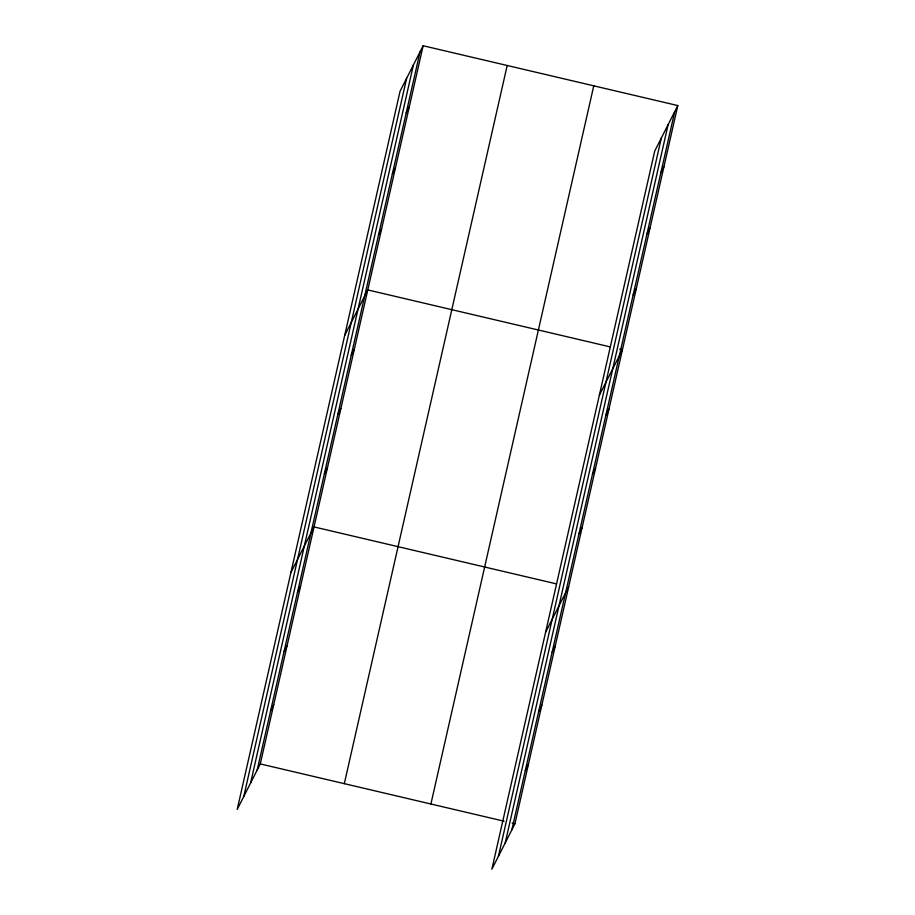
<?xml version="1.0" encoding="UTF-8"?>
<svg xmlns="http://www.w3.org/2000/svg" width="915" height="915" viewBox="0 0 915 915"><rect width="100%" height="100%" fill="white"/><g stroke="black" fill="none" stroke-linecap="round" stroke-linejoin="round"><path stroke-width="1.37" d="M243.79 796.427L406.649 78.255M250.584 783.034L413.443 64.862M257.184 770.041L420.042 51.869M423.142 45.75L400.061 91.248L237.202 809.432L260.283 763.922L423.142 45.75L677.798 105.568L514.939 823.752L491.858 869.25L654.717 151.078L677.798 105.568M344.315 783.663L507.185 65.491M430.908 804.011L593.766 85.827M498.446 856.257L661.316 138.073M505.24 842.864L668.11 124.68M511.84 829.859L674.698 111.687M406.203 112.911L409.302 106.792M392.352 173.953L395.463 167.845M378.513 234.995L381.612 228.887M344.692 335.428L367.773 289.929L610.225 346.888M351.234 355.294L354.334 349.175M337.795 414.541L340.895 408.433M324.356 473.798L327.467 467.679M290.947 572.424L314.028 526.926L556.48 583.884M297.489 592.291L300.589 586.183M284.05 651.549L287.15 645.43M270.611 710.795L273.722 704.676M660.859 172.729L663.958 166.622M647.019 233.783L650.119 227.663M633.169 294.824L636.268 288.705M599.348 395.257L622.429 349.747L619.718 349.118M605.89 415.113L608.99 409.005M592.451 474.37L595.562 468.251M579.023 533.617L582.123 527.498M545.603 632.254L568.684 586.755M552.145 652.12L555.245 646.001M538.706 711.367L541.817 705.248M525.279 770.613L528.378 764.494M260.283 763.922L504.096 821.201M512.228 823.111L514.939 823.752"/></g></svg>
